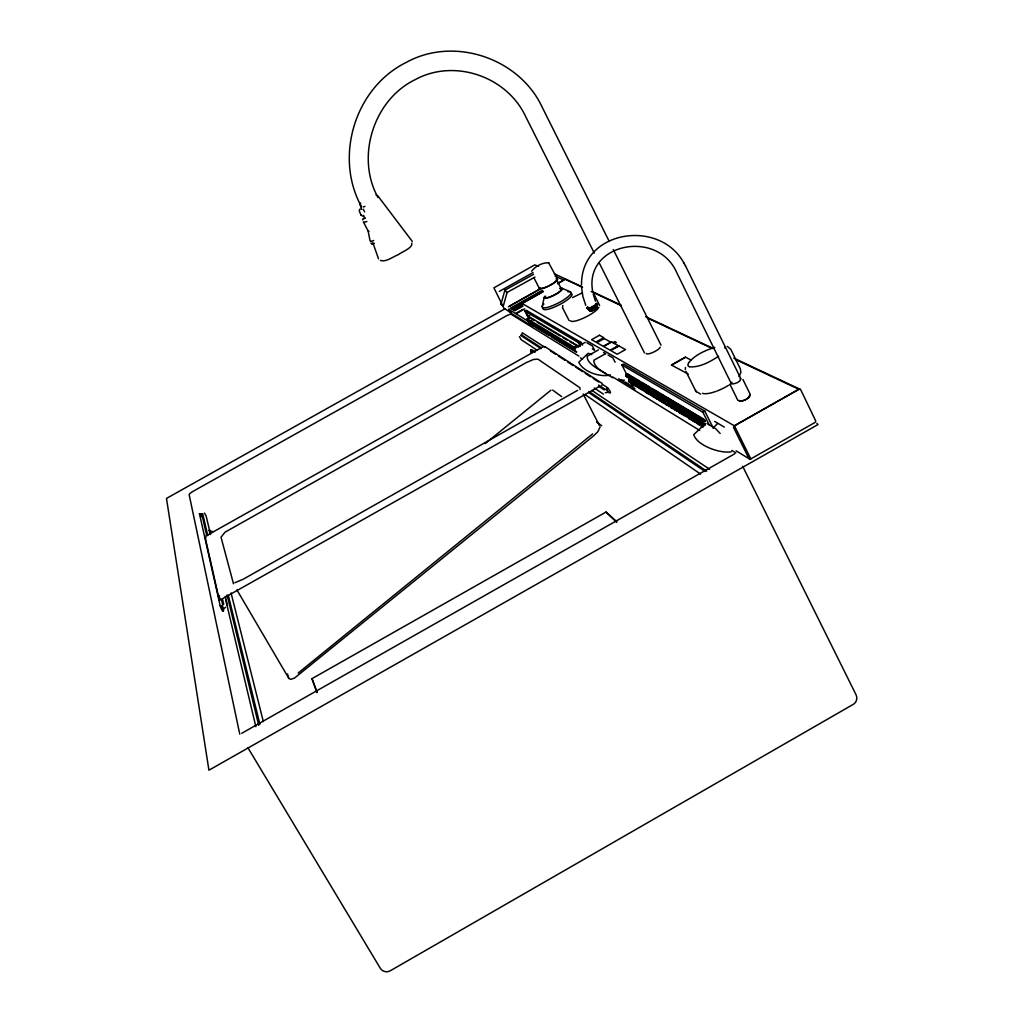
<?xml version="1.0" encoding="UTF-8"?>
<svg xmlns="http://www.w3.org/2000/svg" width="1023" height="1023" viewBox="0 0 1023 1023"><rect width="100%" height="100%" fill="white"/><g stroke="black" fill="none" stroke-linecap="round" stroke-linejoin="round"><path stroke-width="1.5" d="M692.763 416.348L692.635 416.463M692.84 420.568L693.313 421.335M693.325 421.323L692.494 419.967M694.297 417.09L693.824 416.783M695.614 418.394L694.169 415.798M696.51 418.509L696.983 419.213L695.538 416.208L696.51 418.381M696.932 422.985L697.379 423.791L697.341 422.959M697.43 416.898L695.96 414.392L696.369 415.696M697.712 418.97L698.364 420.018L697.955 419.251M698.735 424.635L698.402 423.918M698.261 417.844L699.745 420.849L698.504 418.816M699.77 425.044L698.594 422.499L699.962 425.044M700.653 420.875C702.072 423.573 698.875 416.08 700.256 420.312M700.985 425.517L701.471 426.297M701.497 426.284L700.819 425.21M581.537 284.803C580.847 230.124 659.656 218.142 683.888 263.026M600.143 426.885L597.79 431.77L593.621 435.824L294.496 678.083L290.685 679.374L288.857 678.415L236.901 589.9M510.375 308.204L542.011 290.455M511.219 308.716L542.932 290.941M512.075 309.202L542.97 291.785M512.932 309.752L522.625 304.291M513.738 310.301L522.114 305.583M514.659 310.787L522.996 306.094M529.914 317.616L527.126 318.882L528.942 322.04L574.197 349.623M587.867 306.657C584.683 313.984 601.729 298.588 596.435 305.89M685.41 367.487L685.359 369.572M542.164 306.593L544.185 297.501M580.067 389.546L579.9 387.73L537.97 359.175L533.482 359.469L526.244 362.615L225.06 532.165L221.019 537.19L233.487 583.762M505.375 290.916L504.902 290.174L507.05 292.604L503.316 305.941L500.938 304.176L504.902 290.174L533.546 274.343M529.3 321.951L508.815 309.342M531.027 322.782L532.638 326.439L533.533 325.941L549.198 335.531M731.317 383.062L731.944 382.167M531.589 271.197C535.4 266.338 542.164 262.527 548.405 262.783M562.791 305.519L562.522 307.757L569.095 320.544M688.569 362.794L687.827 365.058L688.53 366.324M705.167 423.727L693.76 434.66C696.791 445.248 719.629 453.764 731.24 451.808M739.015 376.694L740.844 372.462L740.371 368.894L730.78 349.303L727.238 346.349M688.594 362.756C695.129 354.776 705.154 350.429 714.77 347.347M631.69 381.055L630.091 377.142L630.679 378.612M360.671 203.053L360.134 204.856L361.682 209.549M637.968 383.177L637.828 384.162M640.053 386.144L638.915 384.341L639.656 386.221M639.963 383.229L640.871 384.162M641.306 385.185L641.702 387.282M642.994 388.229L641.114 383.715L642.406 386.042M643.774 388.344L642.239 384.392L643.301 386.656M643.032 390.364L642.649 390.338M654.183 392.5L653.723 391.323L655.244 395.249M661.651 401.591L660.692 400.479M665.82 401.412L664.566 397.717L665.845 400.517M666.74 401.272L667.533 402.077M530.822 352.168L530.758 353.178M666.497 404.533L665.704 403.714M674.63 405.377L673.863 404.494M678.454 407.666L677.073 405.185L677.674 406.783M680.883 407.678L682.367 409.942L681.344 408.765M681.484 413.714C677.904 406.489 682.635 416.949 681.101 413.382M687.571 413.548L686.113 410.671L686.957 412.525M713.057 427.946L717.622 423.573M734.731 453.777L241.76 733.299M485.234 443.56L550.949 390.185M298.192 673.032L592.624 433.918M222.643 604.887L223.705 604.197L222.528 599.158M577.637 390.338L243.129 579.274L234.894 582.726M520.72 335.352L521.5 334.879L541.461 347.858M718.581 356.247C710.077 361.784 700.282 367.334 689.834 366.886M516.244 313.639L524.671 308.908M572.573 297.54L582.394 292.847M750.805 458.905L814.832 422.576A1.56 1.432 -55.3 0 0 815.523 420.504L800.817 389.968A1.573 1.445 -56.5 0 0 798.835 389.379L734.463 425.849A1.573 1.458 -53.8 0 0 733.772 427.934L748.823 458.342A1.56 1.445 -52.6 0 0 750.805 458.905L734.463 425.849L522.075 303.486L522.357 304.343M704.796 411.131L623.57 364.047L621.894 364.981L702.878 412.218L704.796 411.131L713.082 427.767M734.399 425.709L798.771 389.251L735.358 359.393M316.823 692.635L311.977 678.658L606.012 512.05L617.01 521.845M223.052 598.404L598.749 386.796M601.588 385.198L602.7 384.558L607.547 387.691C615.577 397.461 604.171 391.528 607.547 387.691M220.214 605.923C225.303 605.002 224.203 618.135 220.214 605.923L199.434 513.674L200.751 513.942M688.274 374.086L671.446 365.019L685.436 357.129L690.845 359.955M671.497 365.134L685.5 357.244M535.029 352.296C532.957 349.009 528.443 348.958 531.615 352.833M205.802 536.065L543.482 346.49M205.994 537.753L205.329 538.124L219.408 600.45L220.162 600.028L219.101 595.36M579.824 341.682L578.289 342.539L580.246 346.349M581.294 342.552L579.76 343.408L524.825 311.03L526.193 310.263L581.294 342.552L582.599 345.096M572.151 348.37L574.146 347.245M527.241 318.754L574.389 347.245L577.42 345.544L578.596 347.053M574.376 348.447L585.271 342.321M612.956 342.679L614.823 341.631L616.319 342.449L614.452 343.498M605.181 353.881L593.851 360.262C593.545 368.561 606.639 373.817 612.726 377.781M499.314 291.414L533.06 272.54M534.952 277.08L506.884 292.578M540.131 288.882L508.405 306.785M504.914 308.844L166.48 498.418L208.922 770.204L817.991 424.558L816.84 423.356M509.786 306.005L540.182 288.985M520.988 303.946L542.996 291.619M558.136 283.154L563.635 280.072L555.22 276.082M557.535 283.742L565.271 279.292L582.56 287.437M508.981 309.215L510.439 312.808L511.295 312.322M515.924 313.307L522.843 309.419M527.356 310.941L525.988 311.708L528.341 316.248L529.709 315.493M528.942 322.04L531.679 320.506M531.679 324.24L533.034 323.485M598.442 349.892L587.189 356.209C586.448 363.843 599.964 369.891 605.757 373.472M360.058 208.973L359.188 210.674L360.914 214.996M363.114 216.39L360.812 214.804M364.431 222.375L366.886 221.467M209.242 530.272L210.482 530.617M201.736 513.968L202.682 513.699L207.784 535.656M598.429 386.144L604.133 389.865L605.335 389.405L598.672 385.083M605.322 392.666L606.933 392.538M373.638 240.533L371.132 241.454M365.301 218.014L362.717 219.012L362.73 219.868M374.367 243.346L371.835 244.267L370.94 243.026M212.746 531.704L211.608 531.244M364.239 222.439L363.357 221.914L368.088 230.904L370.083 240.891L371.017 241.479M610.565 374.955C599.849 377.577 583.097 371.771 578.788 362.244L588.174 353.28L591.729 354.61M369.009 231.467L368.088 230.904M609.043 241.032L542.267 107.351C519.454 58.119 454.122 36.01 406.425 62.326C354.955 87.479 333.767 157.094 361.631 206.953M376.042 194.945L377.781 195.802L412.307 241.441M620.398 379.955L624.35 380.249M740.192 378.574C742.097 381.336 734.361 384.443 731.535 383.842M700.614 394.085L696.036 391.4M411.821 243.103C412.908 248.078 402.18 251.607 398.407 254.612C392.998 256.658 385.901 262.515 380.364 260.392M626.536 376.413C624.529 370.543 627.355 379.137 626.703 376.579M629.094 378.433L628.697 377.704L629.094 378.42M630.283 378.766L629.772 378.344L630.168 379.085M630.206 379.239L631.434 381.131M632.444 380.057L632.201 379.993M636.83 382.692L636.306 382.27L636.779 383.165M634.529 381.681L634.107 380.94L634.771 382.717M638.876 385.952L637.393 382.947L637.93 383.356M638.915 384.341L638.851 383.894M640.155 384.686L639.669 384.277L641.319 387.244M640.411 384.252L642.444 388.049L641.881 387.564M642.239 386.464L643.403 388.165M631.613 383.369C632.815 385.364 629.657 378.881 631.69 383.382M645.692 388.42L645.104 387.257M648.134 389.277L648.94 391.298M646.792 390.198L644.503 385.748L644.925 386.95M646.881 389.06L646.421 388.216M646.83 389.213L646.996 390.083M632.572 383.983L632.994 384.661M649.183 390.479L648.735 389.725L650.078 391.988M636.178 386.195L635.104 384.034L636.076 386.17M650.308 391.182L649.094 388.484L651.076 392.372M636.958 386.579C638.083 386.234 634.759 383.293 637.367 387.321M651.472 391.886L650.257 389.175L651.152 390.313M638.186 387.627L637.303 385.364L637.879 386.847M652.367 392.218L653.684 394.366M652.584 392.666L653.262 394.43M639.605 388.305L638.403 386.029L638.812 387.218M653.838 393.305L653.914 394.239M639.554 388.663L639.349 388.408M641.395 389.264C642.623 391.796 640.628 385.876 640.884 388.267M654.822 394.034L655.896 395.479M658.237 394.558L657.316 393.395L658.633 395.415M655.781 394.072L656.114 395.364M656.919 394.507L657.431 396.361M658.109 395.223L659.311 398.216M660.551 396.873L659.72 394.827L660.986 398.51M645.539 391.298L646.024 392.116M647.469 393.471L647.073 392.717L647.482 393.446M664.234 400.505L663.109 399.213M650.692 395.287L649.656 392.909L650.116 394.072M663.953 398.548L665.129 401.591M666.664 400.479C668.428 401.528 664.272 396.182 666.395 400.019M668.006 401.962L667.022 399.187L667.444 400.441M653.365 396.438L653.249 396.975M655.474 398.305L654.349 395.671L655.615 398.395M672.047 404.251L671.996 403.957M674.208 406.732L672.009 402.167L672.61 403.74M673.313 405.006L673.748 406.783M675.423 405.735L675.794 405.492M659.324 399.443L659.081 398.535L660.052 400.914M674.579 405.76L674.464 406.617M676.702 406.502L675.755 404.609M675.41 405.747L675.717 407.371M677.98 407.269L678.428 408.075L677.968 407.32M662.316 401.975L662.853 402.32L661.587 400.607M676.216 405.696L676.74 407.576M679.246 408.087L678.351 405.952L678.773 407.231M660.04 400.62L660.346 401.297M680.973 409.609L680.922 408.561M683.53 410.875L682.226 408.267L682.84 409.865M665.155 404.226L663.889 401.438L664.49 402.985M666.919 404.456L667.674 405.325L666.433 403.548M666.369 404.967L665.96 404.187L666.395 404.98M668.863 406.463L668.889 405.696M685.09 410.786C685.436 409.353 686.407 413.011 685.96 413.548M687.034 413.394L687.085 412.793M691.1 415.133L691.574 415.939M673.709 409.085L673.863 408.714M674.656 409.584L675.103 410.261M691.522 415.952L691.075 415.185M675.909 410.223L675.027 408.164L676.229 410.619M692.315 416.566L693.121 417.474M677.188 410.99L676.28 408.931L676.702 410.185M693.658 417.371L694.822 418.931M679.732 412.55L680.193 413.356L679.246 411.732M682.188 413.906C684.17 415.913 680.18 409.609 681.804 413.279M682.737 414.916L682.686 414.456M684.4 414.852L685.372 416.08L683.939 413.765M686.305 416.796L685.282 414.379L685.896 415.965M687.891 417.627L687.2 416.757M688.837 418.138L687.916 415.965L688.159 416.911M689.285 418.893L688.85 418.202M691.727 419.916L690.563 417.563L690.973 418.842M697.277 422.013L698.747 424.571M561.934 288.23L570.438 291.849M689.31 366.733L688.543 366.336M548.699 262.911L557.497 279.074M548.2 262.694L548.903 263.013M538.52 266.338L534.748 264.906L493.917 287.834L503.981 308.268L510.221 312.245M554.428 273.819L581.908 286.734M592.036 291.491L620.961 305.084M645.551 316.644L713.53 348.6M733.785 358.127L800.318 389.392M591.217 291.517L621.485 305.762M647.431 317.987L712.289 348.523M500.938 304.176L503.316 305.941M617.457 346.733L614.785 348.242M586.895 342.795L592.445 346.004L594.58 350.186L592.355 348.881M603.544 352.436L605.885 353.792M608.071 355.058L612.879 357.845L615.092 362.193M714.719 421.45L724.297 427.077M527.177 315.557L577.42 345.544M707.021 423.548L715.704 428.739L720.141 433.458M530.451 318.14L534.518 320.57M537.228 322.194L560.259 335.979M562.97 337.603L567.036 340.032M569.747 341.656L572.458 343.28M574.849 344.7L577.944 346.554M576.767 351.874L529.415 322.948L527.523 319.994M551.921 337.194L576.384 352.168M625.322 382.116L632.124 386.272M618.71 378.804L634.938 388.753M736.1 450.811L749.322 458.905M510.439 312.808L532.638 326.439M578.916 356.094L511.283 314.368A4.923 1.074 -27.7 0 0 505.976 316.094L193.257 491.232A4.974 1.087 -30.1 0 0 189.165 494.774L239.778 734.194M612.739 376.963L699.77 430.478M731.79 450.401L735.844 452.908M544.709 346.503L602.202 383.446M545.016 347.411L522.28 332.756L521.832 334.01M550.387 350.863L555.745 354.316M558.43 356.042L565.144 360.365M567.816 362.091L573.187 365.556M575.872 367.283L582.573 371.605M585.258 373.331L590.629 376.784M593.302 378.51L598.672 381.975M520.771 335.442L541.039 348.677M537.075 350.186L521.129 339.636L519.415 336.58M594.197 388.011L603.493 394.162M591.908 390.415L709.655 469.301M589.031 391.528L706.765 471.155M588.864 392.615L705.09 471.501M584.99 394.558L700.64 474.135M580.45 357.82L582.483 359.278M552.637 390.07L561.678 396.643M596.562 422L601.729 425.76M590.054 311.005L587.112 308.166M590.194 311.069L586.985 308.051M589.926 310.787L586.946 307.885M590.629 311.12L587.56 308.307M589.951 310.634L586.985 307.693M705.41 421.719L704.156 419.353L704.821 420.952M590.923 311.094L588.187 308.192M695.627 418.343L694.783 417.026M688.645 413.765L687.482 411.399L687.891 412.691M690.384 419.417L689.233 416.757L690.039 418.663M671.894 403.714L670.756 401.412L671.548 403.279M670.577 403.228L669.502 400.671L669.758 401.604M574.389 347.245L575.565 348.753M669.464 402.845L669.49 403.625M667.098 401.144L666.638 400.492L667.111 401.259M663.441 399.047L663.518 398.497M665.653 400.517L666.497 401.655M661.702 397.384C663.531 399.239 659.771 393.241 661.344 396.783M664.439 399.788L665.577 401.528M654.183 391.17L653.032 388.996L653.492 390.159M660.628 398.331L658.48 394.29M660.832 397.627L662.06 399.597M674.17 408.663L675.129 409.852L673.722 407.589M657.265 395.479L658.249 396.898M669.899 406.706L668.748 404.571M656.088 394.776L657.201 396.476M652.674 392.576L651.421 389.878L652.201 391.681M653.186 392.103L652.597 390.569L653.85 393.292M653.748 393.356L654.95 395.313M663.799 402.96L662.674 400.709L663.825 403.088M645.526 389.239L643.365 385.057L643.966 386.579M645.82 388.638L645.73 389.111M658.48 399.341C660.231 402.998 657.508 395.696 658.3 399.034M657.815 399.328L656.702 397.09L657.29 398.625M656.536 398.842L655.526 396.387L656.293 398.19M643.441 387.167L644.669 389.277M637.764 383.638L637.521 383.024M649.477 394.494L648.544 392.167L649.132 393.676M632.853 379.917C634.899 382.474 631.242 376.221 632.674 379.623M635.552 382.308L636.754 384.149M648.39 393.893L647.406 391.477L647.994 392.973M634.452 381.656L635.526 383.216M629.017 377.986L627.943 375.85L628.71 377.589M634.004 384.865L632.93 382.717L633.749 384.865M591.256 311.043L588.724 308.23M606.012 512.05L616.421 522.075M591.614 310.966L589.21 308.128M587.292 308.255L590.028 310.941M587.88 308.319L590.476 310.992M587.1 307.463L589.875 310.327M592.01 310.864L589.747 307.987M697.903 419.225L696.893 417.026L697.136 417.998M692.481 415.977L691.484 413.791L692.085 415.415M689.809 414.366L690.218 415.159L689.412 413.816M687.264 413.548L688.466 415.837M685.96 412.755L687.008 414.443M684.528 411.208L684.847 411.655M682.814 412.397L681.842 410.645M676.957 407.346L677.712 409.315M675.692 406.591L676.727 408.254M674.438 405.837L675.564 407.742M672.686 406.284L671.817 403.65M662.354 395.952L661.357 393.932L661.996 395.428M662.073 397.921L662.354 399.545M653.723 393.203L653.377 392.384M647.086 386.847L646.14 384.827L646.549 386.029M654.285 397.18L653.774 396.489M644.439 389.315L643.94 388.638M643.953 390.914L643.454 390.223M636.894 383.267L637.853 384.814M634.273 381.119L633.352 379.085L633.761 380.275M633.685 382.065L633.032 380.3L634.669 383.075M724.834 347.347L725.217 348.357M592.432 310.736L590.322 307.808M698.287 423.803L697.699 422.921M695.384 421.898C697.238 425.274 693.709 417.333 695.18 421.604M685.64 411.732L686.254 412.704M684.656 411.348L684.144 410.645M690.32 419.008L690.64 419.711L690.372 419.085M688.709 417.857L689.323 418.893M680.436 408.612L681.024 409.609M683.735 415.006L684.08 415.696L684.067 414.903M675.321 405.543L675.871 406.412M678.581 411.885L678.901 412.576L678.914 411.783M677.073 410.798L677.495 411.387M670.295 402.538L670.628 402.998M656.088 394.622L655.359 393.203M592.88 310.583L590.91 307.591M656.459 398.459L656.638 398.727M652.111 393.727L652.636 394.277L651.613 391.361M651.625 395.351C652.866 398.203 650.884 392.001 651.101 394.469M645.897 391.873L646.344 392.755L645.909 392.129M636.817 380.594C638.505 382.078 634.912 376.771 636.459 380.032M638.953 384.341L638.352 383.203M642.802 390.313L642.15 389.251M638.173 387.346L638.339 387.602M630.82 379.047L631.114 379.341M630.181 379.06L629.017 376.49L630.462 380.121M632.866 384.277L631.843 382.065L632.7 383.165M627.853 377.615L626.882 375.211L627.828 377.308M625.628 375.94L625.667 376.247M630.59 382.781L630.27 382.231M575.374 348.805L527.753 320.097M685.947 371.451L695.691 390.876M695.423 390.505L696.305 391.771M705.397 424.865L704.566 423.931L704.809 424.903M703.99 425.031L703.185 423.1L704.515 425.005M702.2 426.041L701.394 424.11L702.724 426.016M692.712 413.919L691.906 412L693.223 413.867M695.793 420.095L695.001 418.177L696.305 420.057M691.842 420.108L691.586 420.005M683.914 412.921L683.121 411.041L684.4 412.883M678.952 407.55L679.72 408.842L679.272 408.164M678.786 409.827L678.006 407.96L679.259 409.775M668.863 401.502L670.487 404.481M663.39 396.438L662.597 394.597L663.837 396.374M667.38 405.44L667.546 405.415M662.073 401.515L662.751 402.755L662.303 402.026M656.779 396.54L656.255 395.645M648.058 387.295L647.278 385.505L648.467 387.218M648.531 389.315L648.978 389.993M644.631 385.249L643.863 383.472L645.04 385.172M650.283 394.366L650.794 395.172M640.091 388.19C641.69 391.63 639.234 384.814 639.925 387.896M629.209 376.068L628.454 374.328L629.593 375.978M593.327 310.404L591.511 307.36M247.988 747.851L380.057 967.873C381.822 971.441 386.592 972.924 390.032 970.917L853.387 704.297C856.507 702.494 857.683 698.3 856.187 695.065L742.66 466.296M221.659 605.667L223.526 608.838M701.433 420.798L702.29 421.988M703.798 426.207L702.775 424.941L703.376 426.578M697.916 416.834L697.315 415.21L698.504 416.796M701.036 423.062L700.435 421.438L701.612 423.023M690.231 411.642L689.233 410.415L689.655 411.694M691.983 417L690.985 416.156M685.883 409.66L685.282 408.062L686.433 409.609M688.939 415.773L688.338 414.174L689.502 415.722M680.691 406.566L680.09 404.98L681.228 406.502M675.576 403.522L674.975 401.949L676.101 403.458M225.508 607.266L224.523 608.046M670.564 400.53L669.963 398.97L671.075 400.466M676.05 410.632L675.896 410.287M668.096 401.732L669.106 403.446M668.492 404.827L667.546 403.65L668.876 406.451M657.52 392.193L656.613 391.042L657.022 392.269M659.592 396.374L660.142 398.407M654.848 391.17L654.247 389.635L655.449 391.374M657.661 399.469L657.533 399.187M652.431 395.479L653.122 396.579M645.065 389.315L644.439 387.346M646.012 391.221L645.091 390.274M637.738 380.978L637.15 379.482L638.314 381.17M634.439 379.009L633.864 377.525L634.874 378.919M634.861 380.927L635.628 382.333M631.191 377.078L630.603 375.594L631.613 376.976M631.766 379.264L631.178 377.781L633.493 382.18M685.397 265.622L741.01 379.034M629.49 382.346L628.621 380.121L629.631 381.502M628.557 381.669L628.416 381.694M204.472 513.086L206.122 515.95L210.559 534.53M199.434 513.674L201.275 516.807M683.812 262.911L685.474 265.75M378.497 258.832L372.832 242.579M593.775 310.212L592.125 307.105M742.928 379.482L750.358 394.648M627.802 374.866L627.393 373.689L628.391 375.057M630.692 382.154L629.72 381.131M665.513 403.407L665.103 402.167L666.485 404.405M660.602 394.405L660.193 393.164L661.561 395.377M658.876 393.203L657.802 391.745L657.917 392.372M661.357 400.722L660.385 399.878M650.641 388.305L649.541 386.924L650.001 388.088M654.247 396.413L653.198 395.338M647.674 389.328L648.007 390.479M646.063 387.64L645.641 386.425L648.019 391.131M643.774 384.213L642.738 382.794L643.147 384.009M640.398 382.218L639.375 380.799L639.784 382.001M645.027 390.837C643.019 387.41 645.539 393.893 645.257 391.361M639.899 383.791L638.838 382.423L640.078 385.006M640.424 386.323L640.04 384.073M635.539 382.065L634.452 379.738L634.708 380.633M633.186 378.075L632.764 376.886L634.068 378.983M695.013 414.89L694.604 413.599L696.024 415.747M698.108 421.092L697.699 419.801L699.118 421.949M697.111 422.384L695.87 420.849L696.164 421.77M691.74 412.768L690.563 411.195L690.666 411.86M689.975 413.765L688.811 412.192L689.054 413.164M693.057 419.929L691.893 418.369L691.996 419.008M684.387 408.561L683.978 407.282L685.41 409.737M683.083 407.793L682.673 406.515L684.055 408.612M683.952 410.325L683.53 409.047L684.924 411.169M687.008 416.438L686.599 415.159L687.993 417.282M679.221 405.479L678.799 404.213L680.231 406.643M680.781 408.254L679.643 406.719L679.745 407.371M683.824 414.341L682.686 412.806L682.789 413.445M677.942 404.724L677.52 403.458L678.888 405.543M675.653 405.185L674.528 403.676L674.771 404.609M674.131 402.461L673.722 401.195L675.129 403.599M673.684 404.175L673.262 402.921L674.681 405.198M669.144 399.481L668.722 398.228L670.116 400.479M673.62 408.151L672.507 406.643L672.623 407.282M671.587 404.929L670.589 404.072M671.676 407.141L671.267 405.888L672.61 407.947M666.139 397.525L664.988 396.093L665.449 397.282M664.234 396.566L663.812 395.313L665.142 397.346M664.451 398.484L663.352 396.988L663.467 397.627M704.029 420.082L702.827 418.471L703.236 419.788M701.855 418.957L701.433 417.653L702.929 420.044M702.226 421.092L701.024 419.494L701.266 420.466M531.052 349.636L532.216 351.874M524.825 311.03L528.61 318.332M583.174 393.957L599.44 425.504M573.302 343.089L573.813 344.086M533.853 277.681L539.428 288.512M557.228 280.929L561.346 288.998M606.486 388.842L608.135 392.09M621.894 364.981L629.772 380.518M631.204 383.344L634.784 390.402M593.161 292.348L599.606 305.532M594.299 253.103L525.528 116.29C506.705 76.252 454.02 58.183 414.954 79.768C373.919 99.653 355.39 156.698 377.986 197.452M599.312 263.077L644.452 352.858M702.878 412.218L709.092 424.698M613.301 249.561L661.011 345.16M363.357 209.229L363.766 210.047M731.266 383.535L677.034 273.231C657.994 228.142 583.187 243.538 592.765 291.939M730.512 385.454L737.839 400.351M592.726 306.823L594.222 309.995M629.784 375.85L629.529 374.955L630.82 377.052M641.869 383.037L641.613 382.129L642.879 384.073M641.651 383.165L640.615 382.091M642.904 389.75L641.741 388.049L641.996 388.945M638.518 381.042L638.262 380.147L639.516 382.078M638.927 383.408L637.879 382.333M637.815 382.743L636.779 381.669M635.206 379.073L634.951 378.178L636.204 380.096M635.807 381.285L635.552 380.39L636.805 382.321M632.828 377.909L631.818 376.848M652.163 389.162L651.907 388.241L653.198 390.236M651.945 389.29L650.858 388.177M653.211 395.991L652.137 394.878M648.684 387.09L648.429 386.183L649.72 388.152M649.132 389.52L648.058 388.42M647.048 388.024L646.792 387.103L648.083 389.085M645.257 385.057L645.001 384.149L646.28 386.106M662.38 397.193L662.137 396.272L663.467 398.305M659.247 393.382L658.991 392.448L660.308 394.469M655.679 391.259L655.423 390.338L656.728 392.333M655.193 392.896L654.95 391.975L656.255 393.983M678.824 411.515L677.558 409.699L677.801 410.632M672.712 401.387L672.456 400.453L673.812 402.512M672.469 401.515L671.216 399.712L671.459 400.645M669.515 401.732L668.224 399.98L668.518 400.863M667.738 398.433L667.495 397.499L668.825 399.545M667.495 398.548L666.254 396.771L666.369 397.41M682.661 407.576L681.382 405.747L681.625 406.694M684.668 412.768L684.425 411.821L685.806 413.919M681.817 411.323L680.5 409.545L680.794 410.44M677.52 404.52L676.254 402.704L676.497 403.637M679.515 409.66L679.272 408.727L680.64 410.811M697.66 420.875L696.343 418.982L696.586 419.941M693.492 413.752L693.249 412.793L694.668 414.942M694.144 416.476L692.827 414.596L693.07 415.568M688.159 410.581L687.916 409.622L689.31 411.745M690.96 416.834L689.617 415.018L689.898 415.926M687.891 410.696L686.599 408.842L686.842 409.801M700.295 417.806L700.052 416.834L701.497 419.008M703.133 424.161L701.893 422.921M700.013 417.921L698.683 416.016L698.926 416.988M701.343 425.184L700.013 423.279L700.256 424.238M364.188 210.968L364.61 211.94M593.314 306.516L594.67 309.777M642.981 389.341L644.183 390.876M585.783 305.404L582.918 296.632L581.614 287.77M595.488 301.184L593.25 294.33M656.255 393.318L656.127 392.679L657.405 395.377M311.977 678.658L317.271 692.418M680.193 412.55L678.786 410.645M682.328 410.389L681.855 409.712M699.157 421.271L699.067 420.619L700.538 422.985M593.877 306.209L595.092 309.547M363.625 215.303L364.7 218.487M594.414 305.903L595.476 309.317M287.476 673.952L288.857 678.415M594.9 305.583L595.846 309.087M231.045 592.944L263.333 721.599M228.321 595.348L259.842 724.169M227.106 594.964L258.742 725.345M225.329 596.422L227.541 605.706M595.348 305.276L596.179 308.844M209.152 530.323L209.881 533.405M225.699 599.913L255.865 726.739M201.787 514.058L206.748 535.63M221.288 598.826L222.707 604.989M222.298 607.227L223.129 610.872M595.731 304.969L596.46 308.626M596.051 304.675L596.703 308.409M596.307 304.406L596.882 308.204M596.268 303.371L596.665 305.928M596.486 304.163L597.023 307.821M596.46 303.46L596.818 306.005M596.601 303.933L597.1 307.654L596.626 303.741M596.588 303.575L597.087 307.373M596.997 307.284L597.023 308.013M749.335 396.042A5.358 1.65 -25.4 0 1 749.36 396.259M749.309 396.502A5.358 1.65 -25.4 0 1 744.348 400.134A5.358 1.65 -25.4 0 1 739.616 400.505M749.386 395.121A6.125 1.88 -25.5 0 1 745.626 399.648A6.125 1.88 -25.5 0 1 738.836 400.428M364.955 206.39A9.437 1.24 -26.7 0 1 364.367 206.595M363.83 206.774A9.437 1.24 -26.7 0 1 363.344 206.915M660.219 347.193A7.839 2.084 -26.4 0 1 652.981 352.411A7.839 2.084 -26.4 0 1 646.178 353.395M598.8 307.322A15.984 3.747 -27.1 0 1 584.542 317.642A15.984 3.747 -27.1 0 1 570.45 320.762M730.358 384.124A20.524 6.061 -25.7 0 1 729.373 384.789M728.338 385.441A20.524 6.061 -25.7 0 1 716.842 391.08M715.678 391.502A20.524 6.061 -25.7 0 1 702.52 393.318M571.346 293.627A16.227 3.619 -27.3 0 1 558.226 305.302A16.227 3.619 -27.3 0 1 543.443 307.475M567.957 291.798A16.227 3.606 -27.3 0 1 559.888 302.156A16.227 3.606 -27.3 0 1 542.535 305.698M543.354 304.624A16.227 3.606 -27.3 0 1 543.929 304.023M559.85 288.307A10.179 2.225 -27.3 0 1 560.399 291.312A10.179 2.225 -27.3 0 1 548.584 297.616A10.179 2.225 -27.3 0 1 544.939 296.274M560.067 288.691A9.105 1.982 -27.3 0 1 554.351 294.893A9.105 1.982 -27.3 0 1 545.566 296.261M556.602 279.739A9.117 1.944 -27.3 0 1 549.146 285.634M548.418 286.005A9.117 1.944 -27.3 0 1 546.96 286.67M546.244 286.977A9.117 1.944 -27.3 0 1 540.387 288.013M557.139 278.831A10.192 2.174 -27.3 0 1 548.827 286.056A10.192 2.174 -27.3 0 1 539.607 287.565M556.077 278.755A10.192 2.174 -27.3 0 1 556.844 278.767M693.185 419.225L694.655 422.154L693.185 419.225M702.353 420.376L703.85 422.908L702.417 420.325M702.366 426.31L702.878 427.077L702.417 426.31M634.017 383.382L635.181 385.991L634.017 383.382M646.255 390.786L647.559 393.113L646.255 390.786M670.014 405.146L671.344 407.972L670.116 405.172M690.141 412.998L691.548 415.53L690.244 413.023M599.452 335.25L591.575 339.674L595.846 342.104L603.787 337.641L599.452 335.25M604.273 338.575L596.921 342.718L603.301 346.337L610.744 342.142L604.273 338.575M611.69 341.989L603.621 346.516L610.117 350.211L618.288 345.621L611.69 341.989M618.877 345.94L610.705 350.531L617.227 354.239L625.513 349.585L618.877 345.94M688.453 413.535L688.888 414.353L688.505 413.586M672.175 407.947L672.584 408.74L672.213 407.985"/></g></svg>
